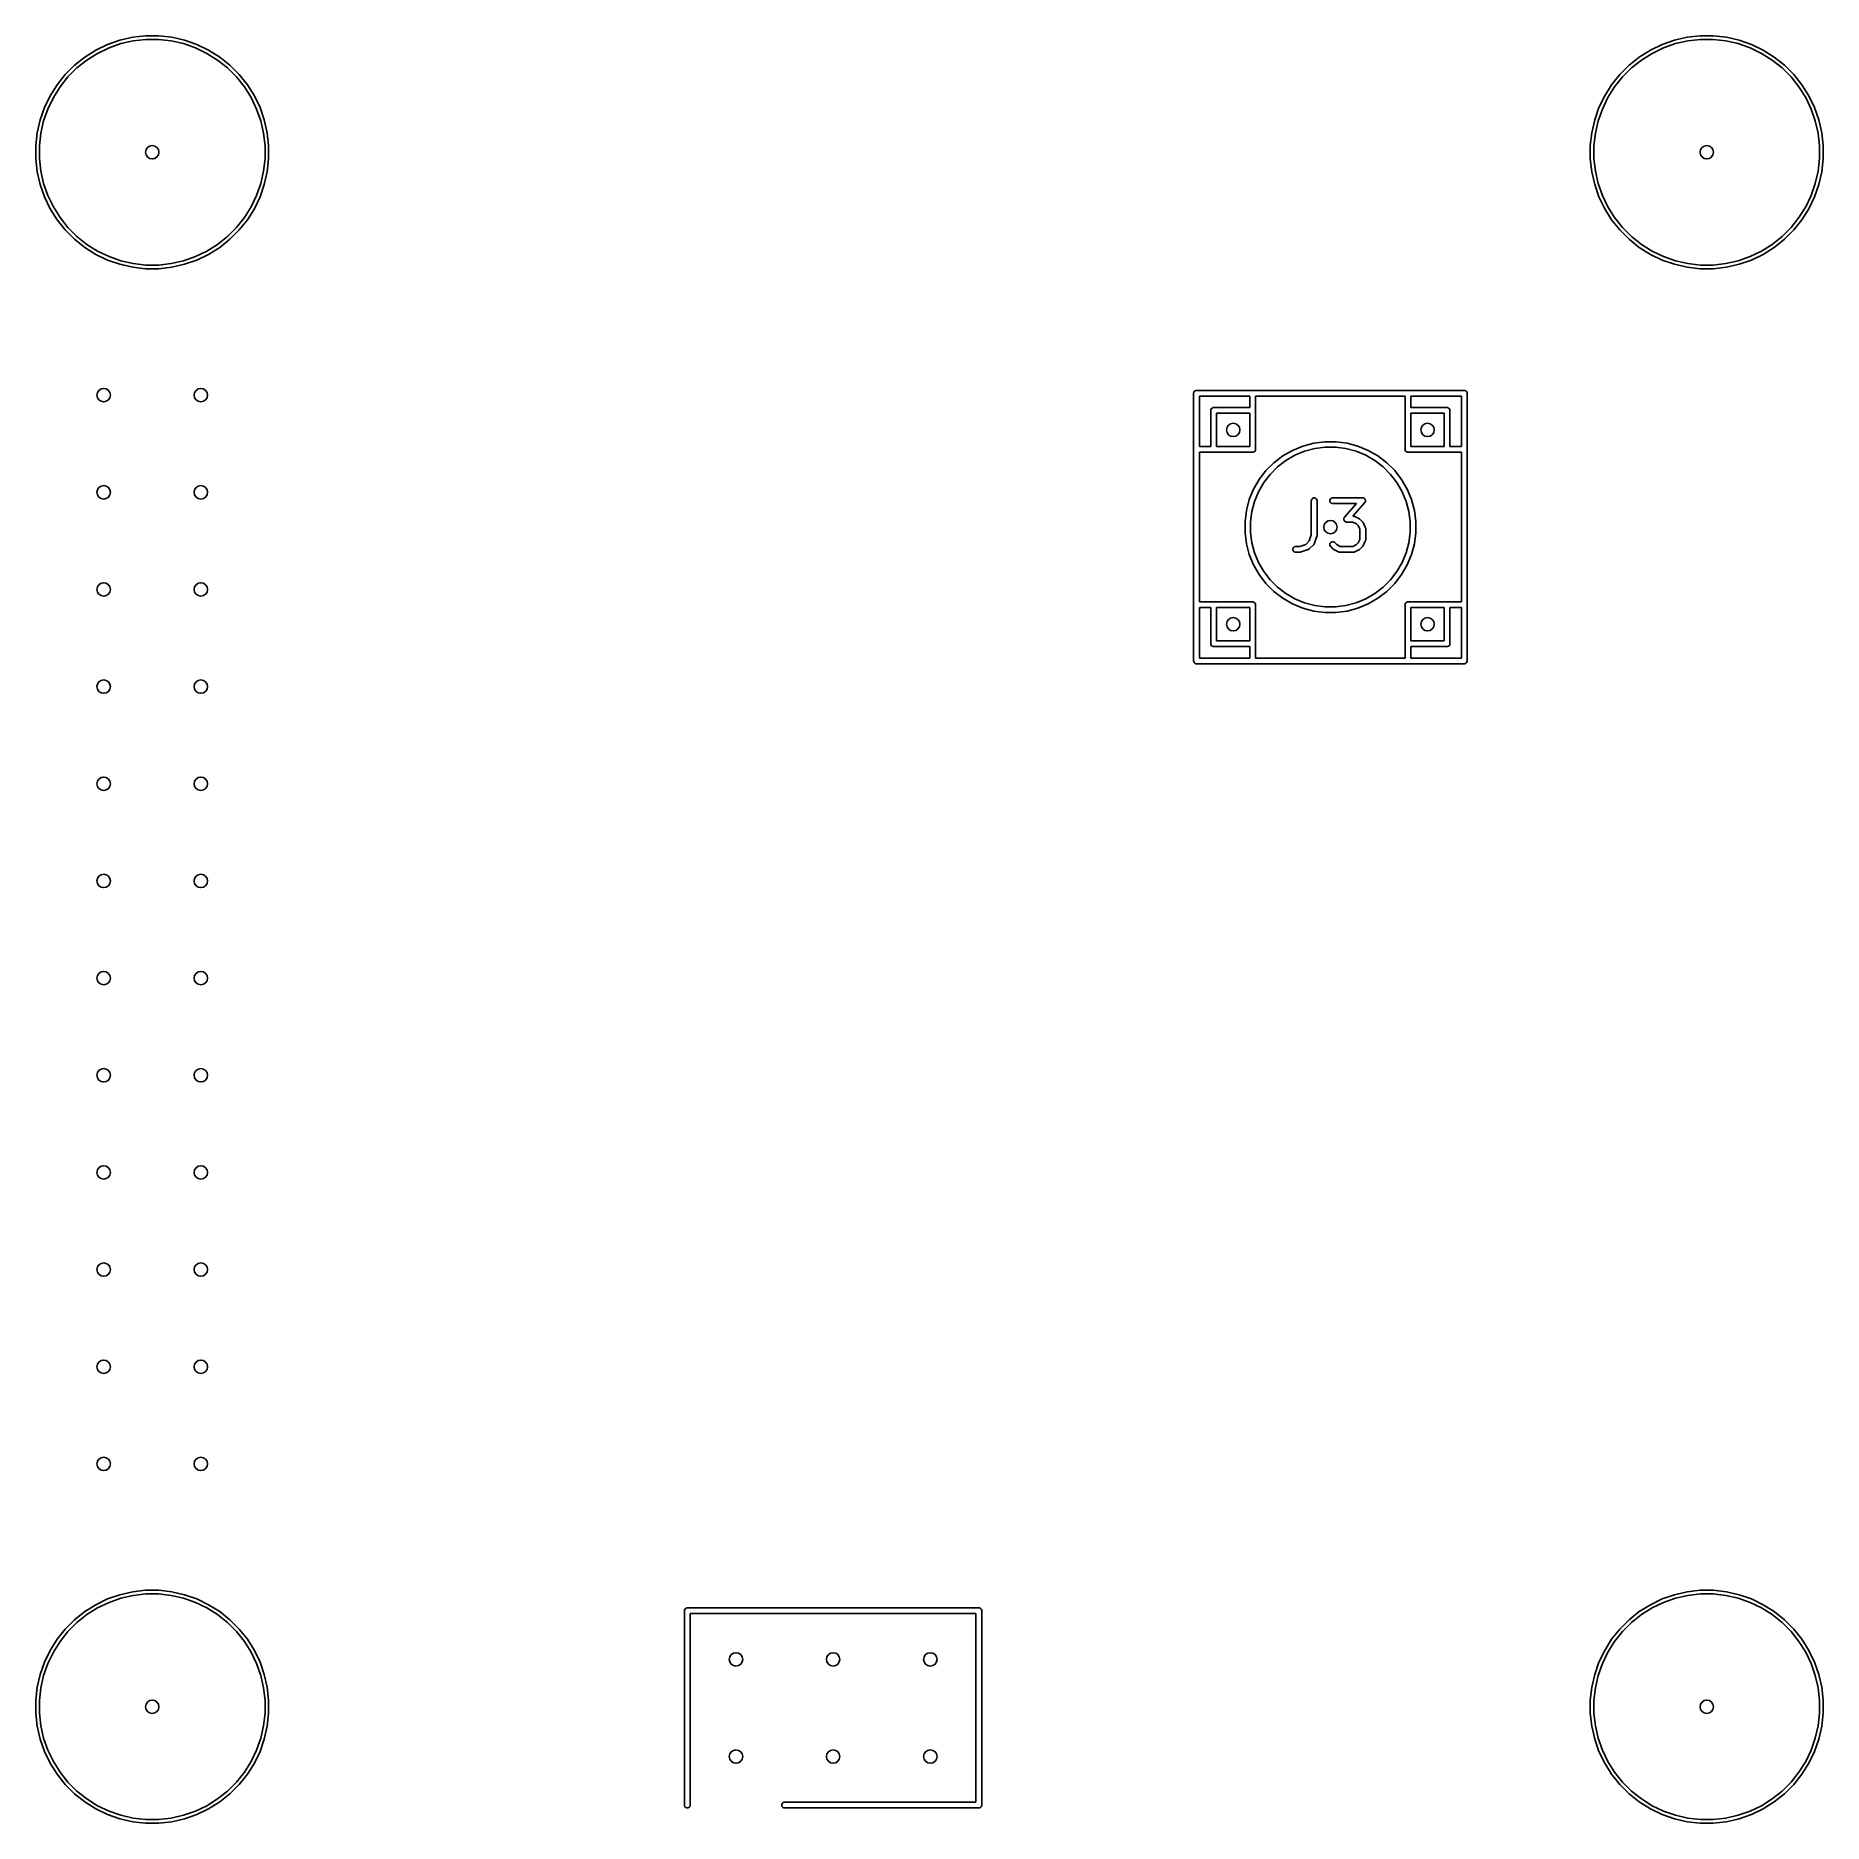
# Model space of a CAD drawing. Header units: inches. Extents: x 4.92 to 6.76, y -5.05 to -3.21.
import ezdxf

# ---------------------------------------------------------------- set-up
doc = ezdxf.new("R2010")
doc.units = ezdxf.units.IN
doc.header["$MEASUREMENT"] = 0
doc.layers.add('BLACK', color=250, linetype='CONTINUOUS')

msp = doc.modelspace()

# ---------------------------------------------------------------- linework, layer by layer
at = {"layer": 'BLACK', "linetype": 'CONTINUOUS'}
for p, q in [((4.9813, -3.2217), (4.9934, -3.2158)), ((4.9949, -3.2193), (4.9831, -3.225)), ((4.9934, -3.2158), (5.0061, -3.2114)), ((5.0072, -3.215), (4.9949, -3.2193)), ((5.0061, -3.2114), (5.0193, -3.2084)), ((5.0199, -3.2121), (5.0072, -3.215)), ((5.0193, -3.2084), (5.0326, -3.2069)), ((5.0328, -3.2106), (5.0199, -3.2121)), ((5.0326, -3.2069), (5.0461, -3.2069)), ((5.0459, -3.2106), (5.0328, -3.2106)), ((5.0589, -3.2121), (5.0459, -3.2106)), ((5.0461, -3.2069), (5.0595, -3.2084)), ((5.0716, -3.215), (5.0589, -3.2121)), ((5.0595, -3.2084), (5.0726, -3.2114)), ((5.0839, -3.2193), (5.0716, -3.215)), ((5.0726, -3.2114), (5.0853, -3.2158)), ((5.0956, -3.225), (5.0839, -3.2193)), ((5.0853, -3.2158), (5.0974, -3.2217)), ((6.5813, -3.2217), (6.5934, -3.2158)), ((6.5949, -3.2193), (6.5831, -3.225)), ((6.5934, -3.2158), (6.6061, -3.2114)), ((6.6072, -3.215), (6.5949, -3.2193)), ((6.6061, -3.2114), (6.6193, -3.2084)), ((6.6199, -3.2121), (6.6072, -3.215)), ((6.6193, -3.2084), (6.6326, -3.2069)), ((6.6328, -3.2106), (6.6199, -3.2121)), ((6.6326, -3.2069), (6.6461, -3.2069)), ((6.6459, -3.2106), (6.6328, -3.2106)), ((6.6589, -3.2121), (6.6459, -3.2106)), ((6.6461, -3.2069), (6.6595, -3.2084)), ((6.6716, -3.215), (6.6589, -3.2121)), ((6.6595, -3.2084), (6.6726, -3.2114)), ((6.6839, -3.2193), (6.6716, -3.215)), ((6.6726, -3.2114), (6.6853, -3.2158)), ((6.6956, -3.225), (6.6839, -3.2193)), ((6.6853, -3.2158), (6.6974, -3.2217)), ((4.9498, -3.2468), (4.9594, -3.2372)), ((4.9594, -3.2372), (4.9699, -3.2288)), ((4.9721, -3.2319), (4.9619, -3.24)), ((4.9699, -3.2288), (4.9813, -3.2217)), ((4.9831, -3.225), (4.9721, -3.2319)), ((5.1067, -3.2319), (5.0956, -3.225)), ((5.0974, -3.2217), (5.1089, -3.2288)), ((5.1169, -3.24), (5.1067, -3.2319)), ((5.1089, -3.2288), (5.1194, -3.2372)), ((5.1194, -3.2372), (5.1289, -3.2468)), ((6.5498, -3.2468), (6.5594, -3.2372)), ((6.5594, -3.2372), (6.5699, -3.2288)), ((6.5721, -3.2319), (6.5619, -3.24)), ((6.5699, -3.2288), (6.5813, -3.2217)), ((6.5831, -3.225), (6.5721, -3.2319)), ((6.7067, -3.2319), (6.6956, -3.225)), ((6.6974, -3.2217), (6.7089, -3.2288)), ((6.7169, -3.24), (6.7067, -3.2319)), ((6.7089, -3.2288), (6.7194, -3.2372)), ((6.7194, -3.2372), (6.7289, -3.2468)), ((4.9414, -3.2573), (4.9498, -3.2468)), ((4.9526, -3.2493), (4.9445, -3.2595)), ((4.9619, -3.24), (4.9526, -3.2493)), ((5.1261, -3.2493), (5.1169, -3.24)), ((5.1342, -3.2595), (5.1261, -3.2493)), ((5.1289, -3.2468), (5.1373, -3.2573)), ((6.5414, -3.2573), (6.5498, -3.2468)), ((6.5526, -3.2493), (6.5445, -3.2595)), ((6.5619, -3.24), (6.5526, -3.2493)), ((6.7261, -3.2493), (6.7169, -3.24)), ((6.7342, -3.2595), (6.7261, -3.2493)), ((6.7289, -3.2468), (6.7373, -3.2573)), ((4.9284, -3.2808), (4.9343, -3.2687)), ((4.9376, -3.2705), (4.9319, -3.2823)), ((4.9343, -3.2687), (4.9414, -3.2573)), ((4.9445, -3.2595), (4.9376, -3.2705)), ((5.1412, -3.2705), (5.1342, -3.2595)), ((5.1373, -3.2573), (5.1445, -3.2687)), ((5.1468, -3.2823), (5.1412, -3.2705)), ((5.1445, -3.2687), (5.1503, -3.2808)), ((6.5284, -3.2808), (6.5343, -3.2687)), ((6.5376, -3.2705), (6.5319, -3.2823)), ((6.5343, -3.2687), (6.5414, -3.2573)), ((6.5445, -3.2595), (6.5376, -3.2705)), ((6.7412, -3.2705), (6.7342, -3.2595)), ((6.7373, -3.2573), (6.7445, -3.2687)), ((6.7468, -3.2823), (6.7412, -3.2705)), ((6.7445, -3.2687), (6.7503, -3.2808)), ((4.924, -3.2935), (4.9284, -3.2808)), ((4.9319, -3.2823), (4.9276, -3.2946)), ((5.1511, -3.2946), (5.1468, -3.2823)), ((5.1503, -3.2808), (5.1547, -3.2935)), ((6.524, -3.2935), (6.5284, -3.2808)), ((6.5319, -3.2823), (6.5276, -3.2946)), ((6.7511, -3.2946), (6.7468, -3.2823)), ((6.7503, -3.2808), (6.7547, -3.2935)), ((4.9195, -3.32), (4.921, -3.3067)), ((4.921, -3.3067), (4.924, -3.2935)), ((4.9247, -3.3073), (4.9232, -3.3202)), ((4.9276, -3.2946), (4.9247, -3.3073)), ((5.154, -3.3073), (5.1511, -3.2946)), ((5.1555, -3.3202), (5.154, -3.3073)), ((5.1547, -3.2935), (5.1577, -3.3067)), ((5.1577, -3.3067), (5.1592, -3.32)), ((6.5195, -3.32), (6.521, -3.3067)), ((6.521, -3.3067), (6.524, -3.2935)), ((6.5247, -3.3073), (6.5232, -3.3202)), ((6.5276, -3.2946), (6.5247, -3.3073)), ((6.754, -3.3073), (6.7511, -3.2946)), ((6.7555, -3.3202), (6.754, -3.3073)), ((6.7547, -3.2935), (6.7577, -3.3067)), ((6.7577, -3.3067), (6.7592, -3.32)), ((4.9195, -3.3202), (4.9195, -3.32)), ((4.9195, -3.3335), (4.9195, -3.3202)), ((4.9232, -3.3202), (4.9232, -3.3333)), ((5.1555, -3.3333), (5.1555, -3.3202)), ((5.1592, -3.32), (5.1592, -3.3335)), ((6.5195, -3.3202), (6.5195, -3.32)), ((6.5195, -3.3335), (6.5195, -3.3202)), ((6.5232, -3.3202), (6.5232, -3.3333)), ((6.7555, -3.3333), (6.7555, -3.3202)), ((6.7592, -3.32), (6.7592, -3.3335)), ((4.921, -3.3469), (4.9195, -3.3335)), ((4.924, -3.36), (4.921, -3.3469)), ((4.9232, -3.3333), (4.9247, -3.3463)), ((4.9247, -3.3463), (4.9276, -3.359)), ((5.1511, -3.359), (5.154, -3.3463)), ((5.154, -3.3463), (5.1555, -3.3333)), ((5.1577, -3.3469), (5.1547, -3.36)), ((5.1592, -3.3335), (5.1577, -3.3469)), ((6.521, -3.3469), (6.5195, -3.3335)), ((6.524, -3.36), (6.521, -3.3469)), ((6.5232, -3.3333), (6.5247, -3.3463)), ((6.5247, -3.3463), (6.5276, -3.359)), ((6.7511, -3.359), (6.754, -3.3463)), ((6.754, -3.3463), (6.7555, -3.3333)), ((6.7577, -3.3469), (6.7547, -3.36)), ((6.7592, -3.3335), (6.7577, -3.3469)), ((4.9284, -3.3727), (4.924, -3.36)), ((4.9276, -3.359), (4.9319, -3.3713)), ((5.1468, -3.3713), (5.1511, -3.359)), ((5.1547, -3.36), (5.1503, -3.3727)), ((6.5284, -3.3727), (6.524, -3.36)), ((6.5276, -3.359), (6.5319, -3.3713)), ((6.7468, -3.3713), (6.7511, -3.359)), ((6.7547, -3.36), (6.7503, -3.3727)), ((4.9343, -3.3849), (4.9284, -3.3727)), ((4.9319, -3.3713), (4.9376, -3.383)), ((4.9414, -3.3963), (4.9343, -3.3849)), ((4.9376, -3.383), (4.9445, -3.3941)), ((5.1342, -3.3941), (5.1412, -3.383)), ((5.1445, -3.3849), (5.1373, -3.3963)), ((5.1412, -3.383), (5.1468, -3.3713)), ((5.1503, -3.3727), (5.1445, -3.3849)), ((6.5343, -3.3849), (6.5284, -3.3727)), ((6.5319, -3.3713), (6.5376, -3.383)), ((6.5414, -3.3963), (6.5343, -3.3849)), ((6.5376, -3.383), (6.5445, -3.3941)), ((6.7342, -3.3941), (6.7412, -3.383)), ((6.7445, -3.3849), (6.7373, -3.3963)), ((6.7412, -3.383), (6.7468, -3.3713)), ((6.7503, -3.3727), (6.7445, -3.3849)), ((4.9498, -3.4068), (4.9414, -3.3963)), ((4.9445, -3.3941), (4.9526, -3.4043)), ((5.1261, -3.4043), (5.1342, -3.3941)), ((5.1373, -3.3963), (5.1289, -3.4068)), ((6.5498, -3.4068), (6.5414, -3.3963)), ((6.5445, -3.3941), (6.5526, -3.4043)), ((6.7261, -3.4043), (6.7342, -3.3941)), ((6.7373, -3.3963), (6.7289, -3.4068)), ((4.9594, -3.4163), (4.9498, -3.4068)), ((4.9526, -3.4043), (4.9619, -3.4135)), ((4.9699, -3.4247), (4.9594, -3.4163)), ((4.9619, -3.4135), (4.9721, -3.4216)), ((4.9721, -3.4216), (4.9831, -3.4286)), ((5.0956, -3.4286), (5.1067, -3.4216)), ((5.1067, -3.4216), (5.1169, -3.4135)), ((5.1194, -3.4163), (5.1089, -3.4247)), ((5.1169, -3.4135), (5.1261, -3.4043)), ((5.1289, -3.4068), (5.1194, -3.4163)), ((6.5594, -3.4163), (6.5498, -3.4068)), ((6.5526, -3.4043), (6.5619, -3.4135)), ((6.5699, -3.4247), (6.5594, -3.4163)), ((6.5619, -3.4135), (6.5721, -3.4216)), ((6.5721, -3.4216), (6.5831, -3.4286)), ((6.6956, -3.4286), (6.7067, -3.4216)), ((6.7067, -3.4216), (6.7169, -3.4135)), ((6.7194, -3.4163), (6.7089, -3.4247)), ((6.7169, -3.4135), (6.7261, -3.4043)), ((6.7289, -3.4068), (6.7194, -3.4163)), ((4.9813, -3.4319), (4.9699, -3.4247)), ((4.9934, -3.4377), (4.9813, -3.4319)), ((4.9831, -3.4286), (4.9949, -3.4342)), ((5.0061, -3.4421), (4.9934, -3.4377)), ((4.9949, -3.4342), (5.0072, -3.4385)), ((5.0072, -3.4385), (5.0199, -3.4414)), ((5.0589, -3.4414), (5.0716, -3.4385)), ((5.0716, -3.4385), (5.0839, -3.4342)), ((5.0853, -3.4377), (5.0726, -3.4421)), ((5.0839, -3.4342), (5.0956, -3.4286)), ((5.0974, -3.4319), (5.0853, -3.4377)), ((5.1089, -3.4247), (5.0974, -3.4319)), ((6.5813, -3.4319), (6.5699, -3.4247)), ((6.5934, -3.4377), (6.5813, -3.4319)), ((6.5831, -3.4286), (6.5949, -3.4342)), ((6.6061, -3.4421), (6.5934, -3.4377)), ((6.5949, -3.4342), (6.6072, -3.4385)), ((6.6072, -3.4385), (6.6199, -3.4414)), ((6.6589, -3.4414), (6.6716, -3.4385)), ((6.6716, -3.4385), (6.6839, -3.4342)), ((6.6853, -3.4377), (6.6726, -3.4421)), ((6.6839, -3.4342), (6.6956, -3.4286)), ((6.6974, -3.4319), (6.6853, -3.4377)), ((6.7089, -3.4247), (6.6974, -3.4319)), ((5.0193, -3.4451), (5.0061, -3.4421)), ((5.0326, -3.4467), (5.0193, -3.4451)), ((5.0199, -3.4414), (5.0328, -3.4429)), ((5.0461, -3.4467), (5.0326, -3.4467)), ((5.0328, -3.4429), (5.0459, -3.4429)), ((5.0459, -3.4429), (5.0589, -3.4414)), ((5.0595, -3.4451), (5.0461, -3.4467)), ((5.0726, -3.4421), (5.0595, -3.4451)), ((6.6193, -3.4451), (6.6061, -3.4421)), ((6.6326, -3.4467), (6.6193, -3.4451)), ((6.6199, -3.4414), (6.6328, -3.4429)), ((6.6461, -3.4467), (6.6326, -3.4467)), ((6.6328, -3.4429), (6.6459, -3.4429)), ((6.6459, -3.4429), (6.6589, -3.4414)), ((6.6595, -3.4451), (6.6461, -3.4467)), ((6.6726, -3.4421), (6.6595, -3.4451)), ((6.1112, -3.5748), (6.1113, -3.5742)), ((6.1112, -3.8504), (6.1112, -3.5748)), ((6.1113, -3.5742), (6.1117, -3.5732)), ((6.1117, -3.5732), (6.1125, -3.5723)), ((6.1125, -3.5723), (6.1136, -3.5719)), ((6.1136, -3.5719), (6.1142, -3.5719)), ((6.1142, -3.5719), (6.3898, -3.5719)), ((6.1171, -3.5778), (6.1171, -3.6297)), ((6.1691, -3.5778), (6.1171, -3.5778)), ((6.1691, -3.5896), (6.1691, -3.5778)), ((6.175, -3.5778), (6.175, -3.6327)), ((6.3289, -3.5778), (6.175, -3.5778)), ((6.3289, -3.6327), (6.3289, -3.5778)), ((6.3348, -3.5778), (6.3348, -3.5896)), ((6.3868, -3.5778), (6.3348, -3.5778)), ((6.3868, -3.6297), (6.3868, -3.5778)), ((6.3898, -3.5719), (6.3903, -3.5719)), ((6.3903, -3.5719), (6.3914, -3.5723)), ((6.3914, -3.5723), (6.3922, -3.5732)), ((6.3922, -3.5732), (6.3927, -3.5742)), ((6.3927, -3.5742), (6.3927, -3.5748)), ((6.3927, -3.5748), (6.3927, -3.8504)), ((6.1289, -3.5925), (6.129, -3.5919)), ((6.1289, -3.6297), (6.1289, -3.5925)), ((6.129, -3.5919), (6.1294, -3.5909)), ((6.1294, -3.5909), (6.1302, -3.5901)), ((6.1302, -3.5901), (6.1313, -3.5896)), ((6.1313, -3.5896), (6.1319, -3.5896)), ((6.1319, -3.5896), (6.1691, -3.5896)), ((6.1348, -3.5955), (6.1348, -3.6297)), ((6.1691, -3.5955), (6.1348, -3.5955)), ((6.1691, -3.6297), (6.1691, -3.5955)), ((6.3348, -3.5896), (6.372, -3.5896)), ((6.3348, -3.5955), (6.3348, -3.6297)), ((6.3691, -3.5955), (6.3348, -3.5955)), ((6.3691, -3.6297), (6.3691, -3.5955)), ((6.372, -3.5896), (6.3726, -3.5896)), ((6.3726, -3.5896), (6.3737, -3.5901)), ((6.3737, -3.5901), (6.3745, -3.5909)), ((6.3745, -3.5909), (6.3749, -3.5919)), ((6.3749, -3.5919), (6.375, -3.5925)), ((6.375, -3.5925), (6.375, -3.6297)), ((6.1171, -3.6297), (6.1289, -3.6297)), ((6.172, -3.6356), (6.1171, -3.6356)), ((6.1171, -3.6356), (6.1171, -3.7896)), ((6.1348, -3.6297), (6.1691, -3.6297)), ((6.1726, -3.6356), (6.172, -3.6356)), ((6.1737, -3.6351), (6.1726, -3.6356)), ((6.1745, -3.6343), (6.1737, -3.6351)), ((6.1749, -3.6333), (6.1745, -3.6343)), ((6.175, -3.6327), (6.1749, -3.6333)), ((6.1939, -3.6464), (6.203, -3.6393)), ((6.203, -3.6393), (6.213, -3.6336)), ((6.2155, -3.6387), (6.2062, -3.6441)), ((6.213, -3.6336), (6.2236, -3.6292)), ((6.2255, -3.6346), (6.2155, -3.6387)), ((6.2236, -3.6292), (6.2348, -3.6262)), ((6.2359, -3.6318), (6.2255, -3.6346)), ((6.2348, -3.6262), (6.2462, -3.6247)), ((6.2466, -3.6304), (6.2359, -3.6318)), ((6.2462, -3.6247), (6.2577, -3.6247)), ((6.2574, -3.6304), (6.2466, -3.6304)), ((6.268, -3.6318), (6.2574, -3.6304)), ((6.2577, -3.6247), (6.2692, -3.6262)), ((6.2784, -3.6346), (6.268, -3.6318)), ((6.2692, -3.6262), (6.2803, -3.6292)), ((6.2884, -3.6387), (6.2784, -3.6346)), ((6.2803, -3.6292), (6.2909, -3.6336)), ((6.2977, -3.6441), (6.2884, -3.6387)), ((6.2909, -3.6336), (6.3009, -3.6393)), ((6.3009, -3.6393), (6.3101, -3.6464)), ((6.329, -3.6333), (6.3289, -3.6327)), ((6.3294, -3.6343), (6.329, -3.6333)), ((6.3302, -3.6351), (6.3294, -3.6343)), ((6.3313, -3.6356), (6.3302, -3.6351)), ((6.3319, -3.6356), (6.3313, -3.6356)), ((6.3868, -3.6356), (6.3319, -3.6356)), ((6.3348, -3.6297), (6.3691, -3.6297)), ((6.375, -3.6297), (6.3868, -3.6297)), ((6.3868, -3.7896), (6.3868, -3.6356)), ((6.1787, -3.6637), (6.1857, -3.6545)), ((6.19, -3.6583), (6.1835, -3.6668)), ((6.1857, -3.6545), (6.1939, -3.6464)), ((6.1977, -3.6507), (6.19, -3.6583)), ((6.2062, -3.6441), (6.1977, -3.6507)), ((6.3063, -3.6507), (6.2977, -3.6441)), ((6.3139, -3.6583), (6.3063, -3.6507)), ((6.3101, -3.6464), (6.3182, -3.6545)), ((6.3205, -3.6668), (6.3139, -3.6583)), ((6.3182, -3.6545), (6.3252, -3.6637)), ((6.1685, -3.6843), (6.173, -3.6736)), ((6.173, -3.6736), (6.1787, -3.6637)), ((6.1781, -3.6762), (6.174, -3.6861)), ((6.1835, -3.6668), (6.1781, -3.6762)), ((6.3258, -3.6762), (6.3205, -3.6668)), ((6.3252, -3.6637), (6.331, -3.6736)), ((6.33, -3.6861), (6.3258, -3.6762)), ((6.331, -3.6736), (6.3354, -3.6843)), ((6.1641, -3.7068), (6.1656, -3.6954)), ((6.1656, -3.6954), (6.1685, -3.6843)), ((6.1712, -3.6965), (6.1698, -3.7072)), ((6.174, -3.6861), (6.1712, -3.6965)), ((6.2323, -3.6854), (6.2324, -3.6848)), ((6.2323, -3.7207), (6.2323, -3.6854)), ((6.2324, -3.6848), (6.2328, -3.6838)), ((6.2328, -3.6838), (6.2337, -3.683)), ((6.2337, -3.683), (6.2347, -3.6825)), ((6.2347, -3.6825), (6.2359, -3.6825)), ((6.2359, -3.6825), (6.2369, -3.683)), ((6.2369, -3.683), (6.2378, -3.6838)), ((6.2378, -3.6838), (6.2382, -3.6848)), ((6.2382, -3.6848), (6.2383, -3.6854)), ((6.2383, -3.6854), (6.2383, -3.7211)), ((6.2515, -3.6848), (6.2519, -3.6838)), ((6.2515, -3.686), (6.2515, -3.6848)), ((6.2519, -3.6871), (6.2515, -3.686)), ((6.2519, -3.6838), (6.2527, -3.683)), ((6.2527, -3.6879), (6.2519, -3.6871)), ((6.2527, -3.683), (6.2538, -3.6825)), ((6.2538, -3.6883), (6.2527, -3.6879)), ((6.2538, -3.6825), (6.2543, -3.6825)), ((6.2543, -3.6884), (6.2538, -3.6883)), ((6.2543, -3.6825), (6.2853, -3.6825)), ((6.2788, -3.6884), (6.2543, -3.6884)), ((6.2664, -3.7025), (6.2788, -3.6884)), ((6.2875, -3.6874), (6.2751, -3.7015)), ((6.2853, -3.6825), (6.2856, -3.6825)), ((6.2856, -3.6825), (6.2857, -3.6825)), ((6.2857, -3.6825), (6.2857, -3.6825)), ((6.2857, -3.6825), (6.2859, -3.6825)), ((6.2859, -3.6825), (6.2863, -3.6827)), ((6.2863, -3.6827), (6.2868, -3.6829)), ((6.2868, -3.6829), (6.2869, -3.6829)), ((6.2869, -3.6829), (6.2869, -3.683)), ((6.2869, -3.683), (6.2873, -3.6833)), ((6.2873, -3.6833), (6.2876, -3.6836)), ((6.2877, -3.6871), (6.2875, -3.6874)), ((6.2876, -3.6836), (6.2877, -3.6837)), ((6.2877, -3.6837), (6.2878, -3.6838)), ((6.2878, -3.6871), (6.2877, -3.6871)), ((6.2878, -3.6838), (6.2879, -3.6842)), ((6.2879, -3.6869), (6.2878, -3.687)), ((6.2878, -3.687), (6.2878, -3.6871)), ((6.2879, -3.6842), (6.2882, -3.6847)), ((6.288, -3.6864), (6.2879, -3.6869)), ((6.2882, -3.686), (6.288, -3.6864)), ((6.2882, -3.6847), (6.2882, -3.6848)), ((6.2882, -3.6848), (6.2882, -3.6848)), ((6.2882, -3.6848), (6.2882, -3.6853)), ((6.2882, -3.6853), (6.2882, -3.6858)), ((6.2882, -3.6858), (6.2882, -3.6859)), ((6.2882, -3.6859), (6.2882, -3.686)), ((6.3328, -3.6965), (6.33, -3.6861)), ((6.3342, -3.7072), (6.3328, -3.6965)), ((6.3354, -3.6843), (6.3384, -3.6954)), ((6.3384, -3.6954), (6.3399, -3.7068)), ((6.1641, -3.7072), (6.1641, -3.7068)), ((6.1641, -3.7184), (6.1641, -3.7072)), ((6.1698, -3.7072), (6.1698, -3.718)), ((6.2657, -3.7039), (6.2659, -3.7035)), ((6.2657, -3.704), (6.2657, -3.7039)), ((6.2657, -3.7041), (6.2657, -3.704)), ((6.2657, -3.7046), (6.2657, -3.7041)), ((6.2657, -3.705), (6.2657, -3.7046)), ((6.2658, -3.7051), (6.2657, -3.705)), ((6.2658, -3.7052), (6.2658, -3.7051)), ((6.266, -3.7057), (6.2658, -3.7052)), ((6.2659, -3.7035), (6.2661, -3.703)), ((6.2662, -3.7061), (6.266, -3.7057)), ((6.2661, -3.703), (6.2662, -3.7029)), ((6.2662, -3.7028), (6.2664, -3.7025)), ((6.2662, -3.7029), (6.2662, -3.7028)), ((6.2662, -3.7028), (6.2662, -3.7028)), ((6.2663, -3.7062), (6.2662, -3.7061)), ((6.2663, -3.7063), (6.2663, -3.7062)), ((6.2667, -3.7066), (6.2663, -3.7063)), ((6.267, -3.7069), (6.2667, -3.7066)), ((6.2671, -3.707), (6.267, -3.7069)), ((6.2672, -3.707), (6.2671, -3.707)), ((6.2676, -3.7072), (6.2672, -3.707)), ((6.2681, -3.7074), (6.2676, -3.7072)), ((6.2682, -3.7074), (6.2681, -3.7074)), ((6.2683, -3.7074), (6.2682, -3.7074)), ((6.2686, -3.7074), (6.2683, -3.7074)), ((6.2683, -3.7074), (6.2683, -3.7074)), ((6.2751, -3.7074), (6.2686, -3.7074)), ((6.2751, -3.7015), (6.2758, -3.7015)), ((6.2788, -3.7093), (6.2751, -3.7074)), ((6.2758, -3.7015), (6.2764, -3.7016)), ((6.2764, -3.7016), (6.2765, -3.7016)), ((6.2765, -3.7016), (6.2766, -3.7016)), ((6.2766, -3.7016), (6.2771, -3.7018)), ((6.2771, -3.7018), (6.2819, -3.7042)), ((6.2805, -3.711), (6.2788, -3.7093)), ((6.2823, -3.7147), (6.2805, -3.711)), ((6.2819, -3.7042), (6.2821, -3.7044)), ((6.2821, -3.7044), (6.2822, -3.7044)), ((6.2822, -3.7044), (6.2823, -3.7045)), ((6.2823, -3.7045), (6.2824, -3.7045)), ((6.2823, -3.7252), (6.2823, -3.7147)), ((6.2824, -3.7045), (6.2824, -3.7046)), ((6.2824, -3.7046), (6.2826, -3.7048)), ((6.2826, -3.7048), (6.285, -3.7071)), ((6.285, -3.7071), (6.2852, -3.7074)), ((6.2852, -3.7074), (6.2853, -3.7074)), ((6.2853, -3.7074), (6.2853, -3.7075)), ((6.2853, -3.7075), (6.2854, -3.7076)), ((6.2854, -3.7076), (6.2854, -3.7077)), ((6.2854, -3.7077), (6.2856, -3.7079)), ((6.2856, -3.7079), (6.2879, -3.7127)), ((6.2879, -3.7127), (6.2881, -3.7132)), ((6.2881, -3.7132), (6.2882, -3.7133)), ((6.2882, -3.7133), (6.2882, -3.7134)), ((6.2882, -3.7134), (6.2883, -3.714)), ((6.2883, -3.714), (6.2883, -3.7259)), ((6.3342, -3.718), (6.3342, -3.7072)), ((6.3399, -3.7068), (6.3399, -3.7184)), ((6.1656, -3.7298), (6.1641, -3.7184)), ((6.1685, -3.7409), (6.1656, -3.7298)), ((6.1698, -3.718), (6.1712, -3.7287)), ((6.1712, -3.7287), (6.174, -3.7391)), ((6.2134, -3.7348), (6.2138, -3.7338)), ((6.2138, -3.7338), (6.2146, -3.733)), ((6.2146, -3.733), (6.2157, -3.7325)), ((6.2157, -3.7325), (6.2163, -3.7325)), ((6.2163, -3.7325), (6.2205, -3.7325)), ((6.2205, -3.7325), (6.2266, -3.7305)), ((6.2266, -3.7305), (6.2303, -3.7267)), ((6.235, -3.7304), (6.2302, -3.7351)), ((6.2303, -3.7267), (6.2323, -3.7207)), ((6.2354, -3.7299), (6.235, -3.7304)), ((6.2355, -3.7297), (6.2354, -3.7298)), ((6.2354, -3.7298), (6.2354, -3.7299)), ((6.2357, -3.7292), (6.2355, -3.7297)), ((6.2381, -3.7221), (6.2357, -3.7292)), ((6.2382, -3.7218), (6.2381, -3.7221)), ((6.2383, -3.7211), (6.2382, -3.7214)), ((6.2382, -3.7214), (6.2382, -3.7215)), ((6.2382, -3.7215), (6.2382, -3.7216)), ((6.2382, -3.7216), (6.2382, -3.7217)), ((6.2382, -3.7217), (6.2382, -3.7218)), ((6.2515, -3.7301), (6.2519, -3.729)), ((6.2515, -3.7312), (6.2515, -3.7301)), ((6.2519, -3.7323), (6.2515, -3.7312)), ((6.2519, -3.729), (6.2527, -3.7282)), ((6.2523, -3.7327), (6.2519, -3.7323)), ((6.2546, -3.7351), (6.2523, -3.7327)), ((6.2527, -3.7282), (6.2538, -3.7278)), ((6.2538, -3.7278), (6.2549, -3.7278)), ((6.2549, -3.7278), (6.256, -3.7282)), ((6.256, -3.7282), (6.2564, -3.7286)), ((6.2564, -3.7286), (6.2585, -3.7306)), ((6.2585, -3.7306), (6.2622, -3.7325)), ((6.2622, -3.7325), (6.2751, -3.7325)), ((6.2751, -3.7325), (6.2788, -3.7306)), ((6.2788, -3.7306), (6.2805, -3.7289)), ((6.2805, -3.7289), (6.2823, -3.7252)), ((6.285, -3.7327), (6.2826, -3.7351)), ((6.2852, -3.7325), (6.285, -3.7327)), ((6.2853, -3.7325), (6.2852, -3.7325)), ((6.2854, -3.7323), (6.2853, -3.7324)), ((6.2853, -3.7324), (6.2853, -3.7325)), ((6.2856, -3.732), (6.2854, -3.7322)), ((6.2854, -3.7322), (6.2854, -3.7323)), ((6.2879, -3.7272), (6.2856, -3.732)), ((6.2881, -3.7267), (6.2879, -3.7272)), ((6.2882, -3.7266), (6.2881, -3.7267)), ((6.2883, -3.7259), (6.2882, -3.7265)), ((6.2882, -3.7265), (6.2882, -3.7266)), ((6.33, -3.7391), (6.3328, -3.7287)), ((6.3328, -3.7287), (6.3342, -3.718)), ((6.3384, -3.7298), (6.3354, -3.7409)), ((6.3399, -3.7184), (6.3384, -3.7298)), ((6.173, -3.7516), (6.1685, -3.7409)), ((6.1787, -3.7615), (6.173, -3.7516)), ((6.174, -3.7391), (6.1781, -3.749)), ((6.1781, -3.749), (6.1835, -3.7584)), ((6.2134, -3.736), (6.2134, -3.7348)), ((6.2138, -3.7371), (6.2134, -3.736)), ((6.2146, -3.7379), (6.2138, -3.7371)), ((6.2157, -3.7383), (6.2146, -3.7379)), ((6.2163, -3.7384), (6.2157, -3.7383)), ((6.221, -3.7384), (6.2163, -3.7384)), ((6.2213, -3.7383), (6.221, -3.7384)), ((6.2214, -3.7384), (6.2213, -3.7383)), ((6.2215, -3.7383), (6.2214, -3.7384)), ((6.2216, -3.7383), (6.2215, -3.7383)), ((6.2217, -3.7383), (6.2216, -3.7383)), ((6.2219, -3.7382), (6.2217, -3.7383)), ((6.2291, -3.7358), (6.2219, -3.7382)), ((6.2296, -3.7356), (6.2291, -3.7358)), ((6.2297, -3.7355), (6.2296, -3.7356)), ((6.2298, -3.7355), (6.2297, -3.7355)), ((6.2302, -3.7351), (6.2298, -3.7355)), ((6.2549, -3.7353), (6.2546, -3.7351)), ((6.2549, -3.7354), (6.2549, -3.7353)), ((6.255, -3.7354), (6.2549, -3.7354)), ((6.2551, -3.7355), (6.255, -3.7354)), ((6.2552, -3.7355), (6.2551, -3.7355)), ((6.2554, -3.7357), (6.2552, -3.7355)), ((6.2602, -3.7381), (6.2554, -3.7357)), ((6.2607, -3.7383), (6.2602, -3.7381)), ((6.2608, -3.7383), (6.2607, -3.7383)), ((6.2609, -3.7383), (6.2608, -3.7383)), ((6.2615, -3.7384), (6.2609, -3.7383)), ((6.2758, -3.7384), (6.2615, -3.7384)), ((6.2764, -3.7383), (6.2758, -3.7384)), ((6.2765, -3.7383), (6.2764, -3.7383)), ((6.2766, -3.7383), (6.2765, -3.7383)), ((6.2771, -3.7381), (6.2766, -3.7383)), ((6.2819, -3.7357), (6.2771, -3.7381)), ((6.2821, -3.7355), (6.2819, -3.7357)), ((6.2822, -3.7355), (6.2821, -3.7355)), ((6.2823, -3.7354), (6.2822, -3.7355)), ((6.2824, -3.7354), (6.2823, -3.7354)), ((6.2826, -3.7351), (6.2824, -3.7353)), ((6.2824, -3.7353), (6.2824, -3.7354)), ((6.3205, -3.7584), (6.3258, -3.749)), ((6.331, -3.7516), (6.3252, -3.7615)), ((6.3258, -3.749), (6.33, -3.7391)), ((6.3354, -3.7409), (6.331, -3.7516)), ((6.1857, -3.7707), (6.1787, -3.7615)), ((6.1835, -3.7584), (6.19, -3.7669)), ((6.1939, -3.7788), (6.1857, -3.7707)), ((6.19, -3.7669), (6.1977, -3.7745)), ((6.3063, -3.7745), (6.3139, -3.7669)), ((6.3182, -3.7707), (6.3101, -3.7788)), ((6.3139, -3.7669), (6.3205, -3.7584)), ((6.3252, -3.7615), (6.3182, -3.7707)), ((6.1171, -3.7896), (6.172, -3.7896)), ((6.172, -3.7896), (6.1726, -3.7896)), ((6.1726, -3.7896), (6.1737, -3.7901)), ((6.203, -3.7859), (6.1939, -3.7788)), ((6.1977, -3.7745), (6.2062, -3.7811)), ((6.213, -3.7916), (6.203, -3.7859)), ((6.2062, -3.7811), (6.2155, -3.7865)), ((6.2155, -3.7865), (6.2255, -3.7906)), ((6.2784, -3.7906), (6.2884, -3.7865)), ((6.2884, -3.7865), (6.2977, -3.7811)), ((6.3009, -3.7859), (6.2909, -3.7916)), ((6.2977, -3.7811), (6.3063, -3.7745)), ((6.3101, -3.7788), (6.3009, -3.7859)), ((6.3302, -3.7901), (6.3313, -3.7896)), ((6.3313, -3.7896), (6.3319, -3.7896)), ((6.3319, -3.7896), (6.3868, -3.7896)), ((6.1171, -3.7955), (6.1171, -3.8474)), ((6.1289, -3.7955), (6.1171, -3.7955)), ((6.1289, -3.8327), (6.1289, -3.7955)), ((6.1348, -3.7955), (6.1348, -3.8297)), ((6.1691, -3.7955), (6.1348, -3.7955)), ((6.1691, -3.8297), (6.1691, -3.7955)), ((6.1737, -3.7901), (6.1745, -3.7909)), ((6.1745, -3.7909), (6.1749, -3.7919)), ((6.1749, -3.7919), (6.175, -3.7925)), ((6.175, -3.7925), (6.175, -3.8474)), ((6.2236, -3.796), (6.213, -3.7916)), ((6.2348, -3.799), (6.2236, -3.796)), ((6.2255, -3.7906), (6.2359, -3.7934)), ((6.2462, -3.8005), (6.2348, -3.799)), ((6.2359, -3.7934), (6.2466, -3.7948)), ((6.2577, -3.8005), (6.2462, -3.8005)), ((6.2466, -3.7948), (6.2574, -3.7948)), ((6.2574, -3.7948), (6.268, -3.7934)), ((6.2692, -3.799), (6.2577, -3.8005)), ((6.268, -3.7934), (6.2784, -3.7906)), ((6.2803, -3.796), (6.2692, -3.799)), ((6.2909, -3.7916), (6.2803, -3.796)), ((6.3289, -3.7925), (6.329, -3.7919)), ((6.3289, -3.8474), (6.3289, -3.7925)), ((6.329, -3.7919), (6.3294, -3.7909)), ((6.3294, -3.7909), (6.3302, -3.7901)), ((6.3348, -3.7955), (6.3348, -3.8297)), ((6.3691, -3.7955), (6.3348, -3.7955)), ((6.3691, -3.8297), (6.3691, -3.7955)), ((6.375, -3.7955), (6.375, -3.8327)), ((6.3868, -3.7955), (6.375, -3.7955)), ((6.3868, -3.8474), (6.3868, -3.7955)), ((6.129, -3.8333), (6.1289, -3.8327)), ((6.1294, -3.8343), (6.129, -3.8333)), ((6.1302, -3.8351), (6.1294, -3.8343)), ((6.1313, -3.8356), (6.1302, -3.8351)), ((6.1319, -3.8356), (6.1313, -3.8356)), ((6.1691, -3.8356), (6.1319, -3.8356)), ((6.1348, -3.8297), (6.1691, -3.8297)), ((6.1691, -3.8474), (6.1691, -3.8356)), ((6.3348, -3.8297), (6.3691, -3.8297)), ((6.372, -3.8356), (6.3348, -3.8356)), ((6.3348, -3.8356), (6.3348, -3.8474)), ((6.3726, -3.8356), (6.372, -3.8356)), ((6.3737, -3.8351), (6.3726, -3.8356)), ((6.3745, -3.8343), (6.3737, -3.8351)), ((6.3749, -3.8333), (6.3745, -3.8343)), ((6.375, -3.8327), (6.3749, -3.8333)), ((6.1113, -3.851), (6.1112, -3.8504)), ((6.1117, -3.852), (6.1113, -3.851)), ((6.1125, -3.8528), (6.1117, -3.852)), ((6.1136, -3.8533), (6.1125, -3.8528)), ((6.1142, -3.8533), (6.1136, -3.8533)), ((6.3898, -3.8533), (6.1142, -3.8533)), ((6.1171, -3.8474), (6.1691, -3.8474)), ((6.175, -3.8474), (6.3289, -3.8474)), ((6.3348, -3.8474), (6.3868, -3.8474)), ((6.3903, -3.8533), (6.3898, -3.8533)), ((6.3914, -3.8528), (6.3903, -3.8533)), ((6.3922, -3.852), (6.3914, -3.8528)), ((6.3927, -3.851), (6.3922, -3.852)), ((6.3927, -3.8504), (6.3927, -3.851)), ((4.9813, -4.8217), (4.9934, -4.8158)), ((4.9949, -4.8193), (4.9831, -4.825)), ((4.9934, -4.8158), (5.0061, -4.8114)), ((5.0072, -4.815), (4.9949, -4.8193)), ((5.0061, -4.8114), (5.0193, -4.8084)), ((5.0199, -4.8121), (5.0072, -4.815)), ((5.0193, -4.8084), (5.0326, -4.8069)), ((5.0328, -4.8106), (5.0199, -4.8121)), ((5.0326, -4.8069), (5.0461, -4.8069)), ((5.0459, -4.8106), (5.0328, -4.8106)), ((5.0589, -4.8121), (5.0459, -4.8106)), ((5.0461, -4.8069), (5.0595, -4.8084)), ((5.0716, -4.815), (5.0589, -4.8121)), ((5.0595, -4.8084), (5.0726, -4.8114)), ((5.0839, -4.8193), (5.0716, -4.815)), ((5.0726, -4.8114), (5.0853, -4.8158)), ((5.0956, -4.825), (5.0839, -4.8193)), ((5.0853, -4.8158), (5.0974, -4.8217)), ((6.5813, -4.8217), (6.5934, -4.8158)), ((6.5949, -4.8193), (6.5831, -4.825)), ((6.5934, -4.8158), (6.6061, -4.8114)), ((6.6072, -4.815), (6.5949, -4.8193)), ((6.6061, -4.8114), (6.6193, -4.8084)), ((6.6199, -4.8121), (6.6072, -4.815)), ((6.6193, -4.8084), (6.6326, -4.8069)), ((6.6328, -4.8106), (6.6199, -4.8121)), ((6.6326, -4.8069), (6.6461, -4.8069)), ((6.6459, -4.8106), (6.6328, -4.8106)), ((6.6589, -4.8121), (6.6459, -4.8106)), ((6.6461, -4.8069), (6.6595, -4.8084)), ((6.6716, -4.815), (6.6589, -4.8121)), ((6.6595, -4.8084), (6.6726, -4.8114)), ((6.6839, -4.8193), (6.6716, -4.815)), ((6.6726, -4.8114), (6.6853, -4.8158)), ((6.6956, -4.825), (6.6839, -4.8193)), ((6.6853, -4.8158), (6.6974, -4.8217)), ((4.9498, -4.8468), (4.9594, -4.8372)), ((4.9594, -4.8372), (4.9699, -4.8288)), ((4.9721, -4.8319), (4.9619, -4.84)), ((4.9699, -4.8288), (4.9813, -4.8217)), ((4.9831, -4.825), (4.9721, -4.8319)), ((5.1067, -4.8319), (5.0956, -4.825)), ((5.0974, -4.8217), (5.1089, -4.8288)), ((5.1169, -4.84), (5.1067, -4.8319)), ((5.1089, -4.8288), (5.1194, -4.8372)), ((5.1194, -4.8372), (5.1289, -4.8468)), ((5.5872, -4.828), (5.5873, -4.8274)), ((5.5872, -5.028), (5.5872, -4.828)), ((5.5873, -4.8274), (5.5877, -4.8263)), ((5.5877, -4.8263), (5.5885, -4.8255)), ((5.5885, -4.8255), (5.5896, -4.8251)), ((5.5896, -4.8251), (5.5902, -4.825)), ((5.5902, -4.825), (5.8902, -4.825)), ((5.8872, -4.8309), (5.5931, -4.8309)), ((5.5931, -4.8309), (5.5931, -5.028)), ((5.8872, -5.025), (5.8872, -4.8309)), ((5.8902, -4.825), (5.8907, -4.8251)), ((5.8907, -4.8251), (5.8918, -4.8255)), ((5.8918, -4.8255), (5.8926, -4.8263)), ((5.8926, -4.8263), (5.8931, -4.8274)), ((5.8931, -4.8274), (5.8931, -4.828)), ((5.8931, -4.828), (5.8931, -5.028)), ((6.5498, -4.8468), (6.5594, -4.8372)), ((6.5594, -4.8372), (6.5699, -4.8288)), ((6.5721, -4.8319), (6.5619, -4.84)), ((6.5699, -4.8288), (6.5813, -4.8217)), ((6.5831, -4.825), (6.5721, -4.8319)), ((6.7067, -4.8319), (6.6956, -4.825)), ((6.6974, -4.8217), (6.7089, -4.8288)), ((6.7169, -4.84), (6.7067, -4.8319)), ((6.7089, -4.8288), (6.7194, -4.8372)), ((6.7194, -4.8372), (6.7289, -4.8468)), ((4.9414, -4.8573), (4.9498, -4.8468)), ((4.9526, -4.8493), (4.9445, -4.8595)), ((4.9619, -4.84), (4.9526, -4.8493)), ((5.1261, -4.8493), (5.1169, -4.84)), ((5.1342, -4.8595), (5.1261, -4.8493)), ((5.1289, -4.8468), (5.1373, -4.8573)), ((6.5414, -4.8573), (6.5498, -4.8468)), ((6.5526, -4.8493), (6.5445, -4.8595)), ((6.5619, -4.84), (6.5526, -4.8493)), ((6.7261, -4.8493), (6.7169, -4.84)), ((6.7342, -4.8595), (6.7261, -4.8493)), ((6.7289, -4.8468), (6.7373, -4.8573)), ((4.9284, -4.8808), (4.9343, -4.8687)), ((4.9376, -4.8705), (4.9319, -4.8823)), ((4.9343, -4.8687), (4.9414, -4.8573)), ((4.9445, -4.8595), (4.9376, -4.8705)), ((5.1412, -4.8705), (5.1342, -4.8595)), ((5.1373, -4.8573), (5.1445, -4.8687)), ((5.1468, -4.8823), (5.1412, -4.8705)), ((5.1445, -4.8687), (5.1503, -4.8808)), ((6.5284, -4.8808), (6.5343, -4.8687)), ((6.5376, -4.8705), (6.5319, -4.8823)), ((6.5343, -4.8687), (6.5414, -4.8573)), ((6.5445, -4.8595), (6.5376, -4.8705)), ((6.7412, -4.8705), (6.7342, -4.8595)), ((6.7373, -4.8573), (6.7445, -4.8687)), ((6.7468, -4.8823), (6.7412, -4.8705)), ((6.7445, -4.8687), (6.7503, -4.8808)), ((4.921, -4.9067), (4.924, -4.8935)), ((4.924, -4.8935), (4.9284, -4.8808)), ((4.9319, -4.8823), (4.9276, -4.8946)), ((5.1511, -4.8946), (5.1468, -4.8823)), ((5.1503, -4.8808), (5.1547, -4.8935)), ((5.1547, -4.8935), (5.1577, -4.9067)), ((6.521, -4.9067), (6.524, -4.8935)), ((6.524, -4.8935), (6.5284, -4.8808)), ((6.5319, -4.8823), (6.5276, -4.8946)), ((6.7511, -4.8946), (6.7468, -4.8823)), ((6.7503, -4.8808), (6.7547, -4.8935)), ((6.7547, -4.8935), (6.7577, -4.9067)), ((4.9195, -4.92), (4.921, -4.9067)), ((4.9247, -4.9073), (4.9232, -4.9202)), ((4.9276, -4.8946), (4.9247, -4.9073)), ((5.154, -4.9073), (5.1511, -4.8946)), ((5.1555, -4.9202), (5.154, -4.9073)), ((5.1577, -4.9067), (5.1592, -4.92)), ((6.5195, -4.92), (6.521, -4.9067)), ((6.5247, -4.9073), (6.5232, -4.9202)), ((6.5276, -4.8946), (6.5247, -4.9073)), ((6.754, -4.9073), (6.7511, -4.8946)), ((6.7555, -4.9202), (6.754, -4.9073)), ((6.7577, -4.9067), (6.7592, -4.92)), ((4.9195, -4.9202), (4.9195, -4.92)), ((4.9195, -4.9335), (4.9195, -4.9202)), ((4.9232, -4.9202), (4.9232, -4.9333)), ((5.1555, -4.9333), (5.1555, -4.9202)), ((5.1592, -4.92), (5.1592, -4.9335)), ((6.5195, -4.9202), (6.5195, -4.92)), ((6.5195, -4.9335), (6.5195, -4.9202)), ((6.5232, -4.9202), (6.5232, -4.9333)), ((6.7555, -4.9333), (6.7555, -4.9202)), ((6.7592, -4.92), (6.7592, -4.9335)), ((4.921, -4.9469), (4.9195, -4.9335)), ((4.924, -4.96), (4.921, -4.9469)), ((4.9232, -4.9333), (4.9247, -4.9463)), ((4.9247, -4.9463), (4.9276, -4.959)), ((5.1511, -4.959), (5.154, -4.9463)), ((5.154, -4.9463), (5.1555, -4.9333)), ((5.1577, -4.9469), (5.1547, -4.96)), ((5.1592, -4.9335), (5.1577, -4.9469)), ((6.521, -4.9469), (6.5195, -4.9335)), ((6.524, -4.96), (6.521, -4.9469)), ((6.5232, -4.9333), (6.5247, -4.9463)), ((6.5247, -4.9463), (6.5276, -4.959)), ((6.7511, -4.959), (6.754, -4.9463)), ((6.754, -4.9463), (6.7555, -4.9333)), ((6.7577, -4.9469), (6.7547, -4.96)), ((6.7592, -4.9335), (6.7577, -4.9469)), ((4.9284, -4.9727), (4.924, -4.96)), ((4.9276, -4.959), (4.9319, -4.9713)), ((5.1468, -4.9713), (5.1511, -4.959)), ((5.1547, -4.96), (5.1503, -4.9727)), ((6.5284, -4.9727), (6.524, -4.96)), ((6.5276, -4.959), (6.5319, -4.9713)), ((6.7468, -4.9713), (6.7511, -4.959)), ((6.7547, -4.96), (6.7503, -4.9727)), ((4.9343, -4.9849), (4.9284, -4.9727)), ((4.9319, -4.9713), (4.9376, -4.983)), ((4.9414, -4.9963), (4.9343, -4.9849)), ((4.9376, -4.983), (4.9445, -4.9941)), ((5.1342, -4.9941), (5.1412, -4.983)), ((5.1445, -4.9849), (5.1373, -4.9963)), ((5.1412, -4.983), (5.1468, -4.9713)), ((5.1503, -4.9727), (5.1445, -4.9849)), ((6.5343, -4.9849), (6.5284, -4.9727)), ((6.5319, -4.9713), (6.5376, -4.983)), ((6.5414, -4.9963), (6.5343, -4.9849)), ((6.5376, -4.983), (6.5445, -4.9941)), ((6.7342, -4.9941), (6.7412, -4.983)), ((6.7445, -4.9849), (6.7373, -4.9963)), ((6.7412, -4.983), (6.7468, -4.9713)), ((6.7503, -4.9727), (6.7445, -4.9849)), ((4.9498, -5.0068), (4.9414, -4.9963)), ((4.9445, -4.9941), (4.9526, -5.0043)), ((5.1261, -5.0043), (5.1342, -4.9941)), ((5.1373, -4.9963), (5.1289, -5.0068)), ((6.5498, -5.0068), (6.5414, -4.9963)), ((6.5445, -4.9941), (6.5526, -5.0043)), ((6.7261, -5.0043), (6.7342, -4.9941)), ((6.7373, -4.9963), (6.7289, -5.0068)), ((4.9594, -5.0163), (4.9498, -5.0068)), ((4.9526, -5.0043), (4.9619, -5.0135)), ((4.9699, -5.0247), (4.9594, -5.0163)), ((4.9619, -5.0135), (4.9721, -5.0216)), ((4.9721, -5.0216), (4.9831, -5.0286)), ((5.0956, -5.0286), (5.1067, -5.0216)), ((5.1067, -5.0216), (5.1169, -5.0135)), ((5.1194, -5.0163), (5.1089, -5.0247)), ((5.1169, -5.0135), (5.1261, -5.0043)), ((5.1289, -5.0068), (5.1194, -5.0163)), ((6.5594, -5.0163), (6.5498, -5.0068)), ((6.5526, -5.0043), (6.5619, -5.0135)), ((6.5699, -5.0247), (6.5594, -5.0163)), ((6.5619, -5.0135), (6.5721, -5.0216)), ((6.5721, -5.0216), (6.5831, -5.0286)), ((6.6956, -5.0286), (6.7067, -5.0216)), ((6.7067, -5.0216), (6.7169, -5.0135)), ((6.7194, -5.0163), (6.7089, -5.0247)), ((6.7169, -5.0135), (6.7261, -5.0043)), ((6.7289, -5.0068), (6.7194, -5.0163)), ((4.9813, -5.0319), (4.9699, -5.0247)), ((4.9934, -5.0377), (4.9813, -5.0319)), ((4.9831, -5.0286), (4.9949, -5.0342)), ((5.0061, -5.0421), (4.9934, -5.0377)), ((4.9949, -5.0342), (5.0072, -5.0385)), ((5.0072, -5.0385), (5.0199, -5.0414)), ((5.0589, -5.0414), (5.0716, -5.0385)), ((5.0716, -5.0385), (5.0839, -5.0342)), ((5.0853, -5.0377), (5.0726, -5.0421)), ((5.0839, -5.0342), (5.0956, -5.0286)), ((5.0974, -5.0319), (5.0853, -5.0377)), ((5.1089, -5.0247), (5.0974, -5.0319)), ((5.5873, -5.0285), (5.5872, -5.028)), ((5.5877, -5.0296), (5.5873, -5.0285)), ((5.5885, -5.0304), (5.5877, -5.0296)), ((5.5896, -5.0308), (5.5885, -5.0304)), ((5.5907, -5.0308), (5.5896, -5.0308)), ((5.5918, -5.0304), (5.5907, -5.0308)), ((5.5926, -5.0296), (5.5918, -5.0304)), ((5.5931, -5.0285), (5.5926, -5.0296)), ((5.5931, -5.028), (5.5931, -5.0285)), ((5.6873, -5.0274), (5.6877, -5.0263)), ((5.6873, -5.0285), (5.6873, -5.0274)), ((5.6877, -5.0296), (5.6873, -5.0285)), ((5.6877, -5.0263), (5.6885, -5.0255)), ((5.6885, -5.0304), (5.6877, -5.0296)), ((5.6885, -5.0255), (5.6896, -5.0251)), ((5.6896, -5.0308), (5.6885, -5.0304)), ((5.6896, -5.0251), (5.6902, -5.025)), ((5.6902, -5.0309), (5.6896, -5.0308)), ((5.6902, -5.025), (5.8872, -5.025)), ((5.8902, -5.0309), (5.6902, -5.0309)), ((5.8907, -5.0308), (5.8902, -5.0309)), ((5.8918, -5.0304), (5.8907, -5.0308)), ((5.8926, -5.0296), (5.8918, -5.0304)), ((5.8931, -5.0285), (5.8926, -5.0296)), ((5.8931, -5.028), (5.8931, -5.0285)), ((6.5813, -5.0319), (6.5699, -5.0247)), ((6.5934, -5.0377), (6.5813, -5.0319)), ((6.5831, -5.0286), (6.5949, -5.0342)), ((6.6061, -5.0421), (6.5934, -5.0377)), ((6.5949, -5.0342), (6.6072, -5.0385)), ((6.6072, -5.0385), (6.6199, -5.0414)), ((6.6589, -5.0414), (6.6716, -5.0385)), ((6.6716, -5.0385), (6.6839, -5.0342)), ((6.6853, -5.0377), (6.6726, -5.0421)), ((6.6839, -5.0342), (6.6956, -5.0286)), ((6.6974, -5.0319), (6.6853, -5.0377)), ((6.7089, -5.0247), (6.6974, -5.0319)), ((5.0193, -5.0451), (5.0061, -5.0421)), ((5.0326, -5.0467), (5.0193, -5.0451)), ((5.0199, -5.0414), (5.0328, -5.0429)), ((5.0461, -5.0467), (5.0326, -5.0467)), ((5.0328, -5.0429), (5.0459, -5.0429)), ((5.0459, -5.0429), (5.0589, -5.0414)), ((5.0595, -5.0451), (5.0461, -5.0467)), ((5.0726, -5.0421), (5.0595, -5.0451)), ((6.6193, -5.0451), (6.6061, -5.0421)), ((6.6326, -5.0467), (6.6193, -5.0451)), ((6.6199, -5.0414), (6.6328, -5.0429)), ((6.6461, -5.0467), (6.6326, -5.0467)), ((6.6328, -5.0429), (6.6459, -5.0429)), ((6.6459, -5.0429), (6.6589, -5.0414)), ((6.6595, -5.0451), (6.6461, -5.0467)), ((6.6726, -5.0421), (6.6595, -5.0451))]:
    msp.add_line(p, q, dxfattribs=at)
at = {"layer": 'BLACK'}
for centre in [(5.0394, -3.3268), (5.0394, -3.3268), (6.6394, -3.3268), (6.6394, -3.3268), (4.9894, -3.5768), (4.9894, -3.5768), (5.0894, -3.5768), (5.0894, -3.5768), (6.152, -3.6126), (6.152, -3.6126), (6.352, -3.6126), (6.352, -3.6126), (4.9894, -3.6768), (4.9894, -3.6768), (5.0894, -3.6768), (5.0894, -3.6768), (6.252, -3.7126), (6.252, -3.7126), (4.9894, -3.7768), (4.9894, -3.7768), (5.0894, -3.7768), (5.0894, -3.7768), (6.152, -3.8126), (6.152, -3.8126), (6.352, -3.8126), (6.352, -3.8126), (4.9894, -3.8768), (4.9894, -3.8768), (5.0894, -3.8768), (5.0894, -3.8768), (4.9894, -3.9768), (4.9894, -3.9768), (5.0894, -3.9768), (5.0894, -3.9768), (4.9894, -4.0768), (4.9894, -4.0768), (5.0894, -4.0768), (5.0894, -4.0768), (4.9894, -4.1768), (4.9894, -4.1768), (5.0894, -4.1768), (5.0894, -4.1768), (4.9894, -4.2768), (4.9894, -4.2768), (5.0894, -4.2768), (5.0894, -4.2768), (4.9894, -4.3768), (4.9894, -4.3768), (5.0894, -4.3768), (5.0894, -4.3768), (4.9894, -4.4768), (4.9894, -4.4768), (5.0894, -4.4768), (5.0894, -4.4768), (4.9894, -4.5768), (4.9894, -4.5768), (5.0894, -4.5768), (5.0894, -4.5768), (4.9894, -4.6768), (4.9894, -4.6768), (5.0894, -4.6768), (5.0894, -4.6768), (5.6402, -4.878), (5.6402, -4.878), (5.7402, -4.878), (5.7402, -4.878), (5.8402, -4.878), (5.8402, -4.878), (5.0394, -4.9268), (5.0394, -4.9268), (6.6394, -4.9268), (6.6394, -4.9268), (5.6402, -4.978), (5.6402, -4.978), (5.7402, -4.978), (5.7402, -4.978), (5.8402, -4.978), (5.8402, -4.978)]:
    msp.add_circle(centre, 0.00689, dxfattribs=at)

doc.saveas('drawing.dxf')
